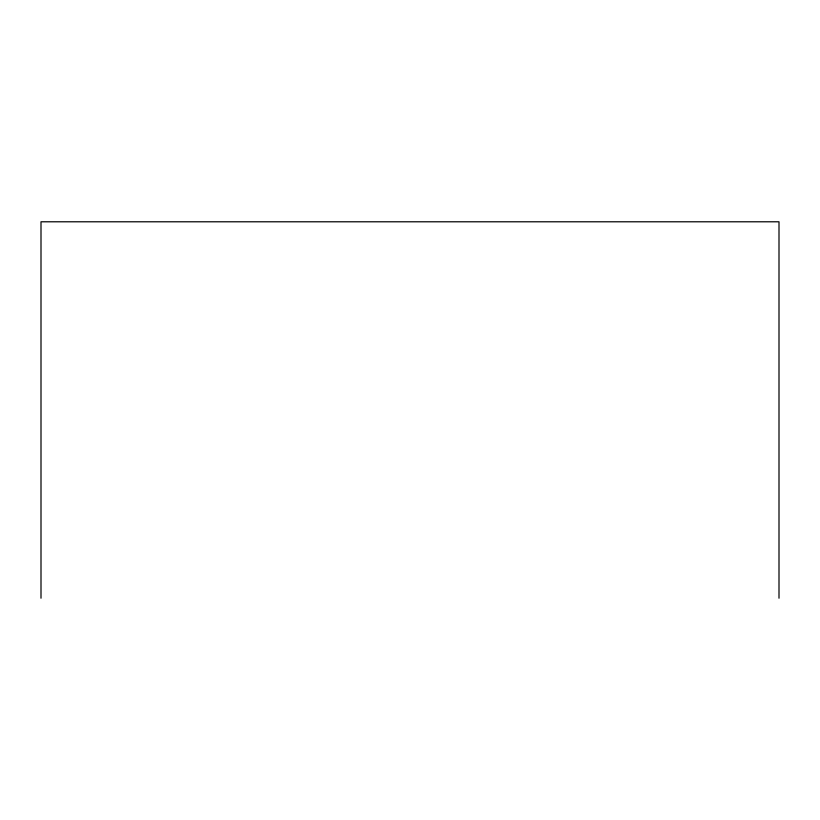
<?xml version="1.0" encoding="UTF-8"?>
<svg xmlns="http://www.w3.org/2000/svg" width="820" height="820" viewBox="0 0 820 820"><rect width="100%" height="100%" fill="white"/><g stroke="black" fill="none" stroke-linecap="round" stroke-linejoin="round"><path stroke-width="1.23" d="M779 598.21L779 221.789L41 221.789L41 598.21"/></g></svg>
